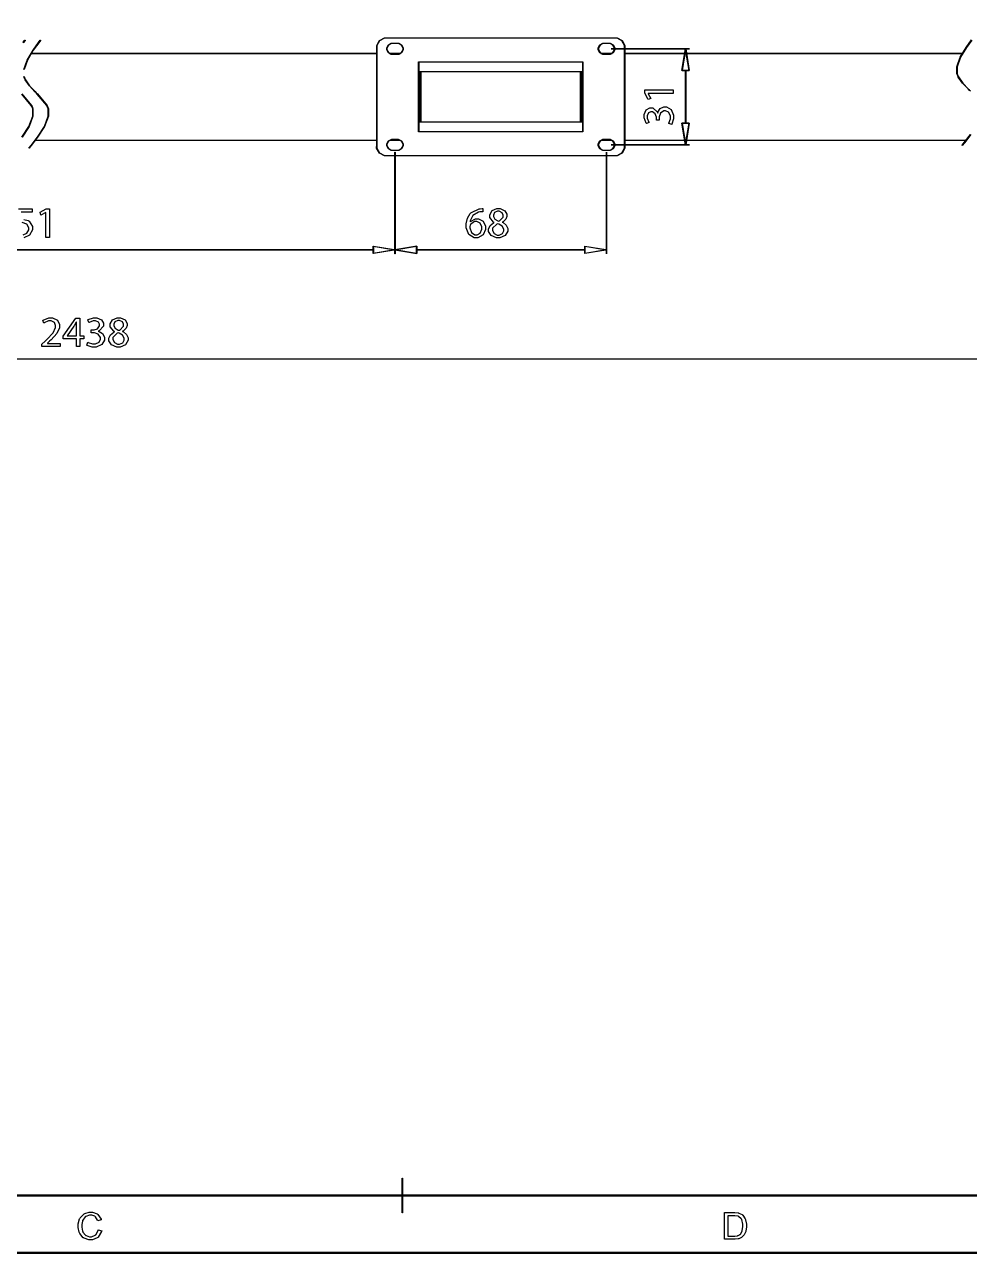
# Model space of a CAD drawing. Extents: x 0.54 to 10.46, y 0.74 to 7.76.
# Drawn here: x 5.425 to 8.179, y 0.739 to 4.323 of the extents above; entities that cross this region are included whole.
import ezdxf

# ---------------------------------------------------------------- set-up
doc = ezdxf.new("R2010")
doc.units = 0
doc.layers.get('0').update_dxf_attribs({"linetype": 'CONTINUOUS'})

msp = doc.modelspace()

# ---------------------------------------------------------------- linework, layer by layer
at = {"color": 0}
for points in [[(10.4631, 0.73899), (0.53689, 0.73899), (0.53646, 0.73899), (0.53516, 0.74029), (0.53516, 0.74072), (0.53516, 7.75928), (0.53516, 7.75971), (0.53646, 7.76101), (0.53689, 7.76101), (10.4631, 7.76101), (10.4635, 7.76101), (10.4648, 7.75971), (10.4648, 7.75928), (10.4648, 0.74072), (10.4648, 0.74029), (10.4635, 0.73899), (10.4631, 0.73899)], [(0.53863, 0.74246), (10.4614, 0.74246), (10.4614, 7.75754), (0.53863, 7.75754), (0.53863, 0.74246)], [(10.296, 0.90609), (0.87115, 0.90609), (0.87071, 0.90609), (0.86941, 0.90739), (0.86941, 0.90782), (0.86941, 7.59218), (0.86941, 7.59261), (0.87071, 7.59392), (0.87115, 7.59392), (10.296, 7.59392), (10.2964, 7.59392), (10.2977, 7.59261), (10.2977, 7.59218), (10.2977, 0.90782), (10.2977, 0.90739), (10.2964, 0.90609), (10.296, 0.90609)], [(0.87289, 0.90956), (10.2943, 0.90956), (10.2943, 7.59044), (0.87289, 7.59044), (0.87289, 0.90956)], [(6.45139, 4.25646), (6.45128, 4.25646), (6.45107, 4.25672), (6.45107, 4.25678), (6.45107, 4.26167), (6.45904, 4.27621), (6.47358, 4.28424), (6.47846, 4.28424), (6.47851, 4.28424), (6.47885, 4.28401), (6.47885, 4.2839), (6.47885, 4.28386), (6.47851, 4.28353), (6.47846, 4.28353), (6.47368, 4.28353), (6.45953, 4.27572), (6.45171, 4.26156), (6.45171, 4.25678), (6.45171, 4.25672), (6.45144, 4.25646), (6.45139, 4.25646)], [(7.14708, 4.28353), (6.47846, 4.28353), (6.47835, 4.28353), (6.47814, 4.28381), (6.47814, 4.28386), (6.47814, 4.28396), (6.47835, 4.28424), (6.47846, 4.28424), (7.14708, 4.28424), (7.14714, 4.28424), (7.1474, 4.28396), (7.1474, 4.28386), (7.1474, 4.28381), (7.14714, 4.28353), (7.14708, 4.28353)], [(6.49658, 4.23611), (6.49371, 4.23611), (6.48514, 4.24089), (6.48042, 4.24946), (6.48042, 4.25228), (6.48042, 4.25515), (6.48514, 4.26367), (6.49371, 4.26839), (6.49658, 4.26839), (6.49664, 4.26839), (6.4969, 4.26818), (6.4969, 4.26807), (6.4969, 4.26801), (6.49664, 4.26774), (6.49658, 4.26774), (6.49382, 4.26774), (6.48562, 4.26324), (6.48112, 4.25504), (6.48112, 4.25228), (6.48112, 4.24957), (6.48562, 4.24138), (6.49382, 4.23682), (6.49658, 4.23682), (6.49664, 4.23682), (6.4969, 4.23654), (6.4969, 4.23643), (6.4969, 4.23639), (6.49664, 4.23611), (6.49658, 4.23611)], [(6.51237, 4.26774), (6.49658, 4.26774), (6.49647, 4.26774), (6.49621, 4.26801), (6.49621, 4.26807), (6.49621, 4.26818), (6.49647, 4.26844), (6.49658, 4.26844), (6.51237, 4.26844), (6.51243, 4.26844), (6.51269, 4.26818), (6.51269, 4.26807), (6.51269, 4.26801), (6.51243, 4.26774), (6.51237, 4.26774)], [(6.51237, 4.23611), (6.51226, 4.23611), (6.51204, 4.23639), (6.51204, 4.23643), (6.51204, 4.23654), (6.51226, 4.23682), (6.51237, 4.23682), (6.51508, 4.23682), (6.52328, 4.24138), (6.52783, 4.24957), (6.52783, 4.25228), (6.52783, 4.25504), (6.52328, 4.26324), (6.51508, 4.26774), (6.51237, 4.26774), (6.51226, 4.26774), (6.51204, 4.26801), (6.51204, 4.26807), (6.51204, 4.26818), (6.51226, 4.26839), (6.51237, 4.26839), (6.51519, 4.26839), (6.52376, 4.26367), (6.52854, 4.25515), (6.52854, 4.25228), (6.52854, 4.24946), (6.52376, 4.24089), (6.51519, 4.23611), (6.51237, 4.23611)], [(7.11317, 4.23611), (7.11029, 4.23611), (7.10172, 4.24089), (7.097, 4.24946), (7.097, 4.25228), (7.097, 4.25515), (7.10172, 4.26367), (7.11029, 4.26839), (7.11317, 4.26839), (7.11322, 4.26839), (7.11356, 4.26818), (7.11356, 4.26807), (7.11356, 4.26801), (7.11322, 4.26774), (7.11317, 4.26774), (7.1104, 4.26774), (7.10221, 4.26324), (7.09771, 4.25504), (7.09771, 4.25228), (7.09771, 4.24957), (7.10221, 4.24138), (7.1104, 4.23682), (7.11317, 4.23682), (7.11322, 4.23682), (7.11356, 4.23654), (7.11356, 4.23643), (7.11356, 4.23639), (7.11322, 4.23611), (7.11317, 4.23611)], [(7.12896, 4.26774), (7.11317, 4.26774), (7.11307, 4.26774), (7.11285, 4.26801), (7.11285, 4.26807), (7.11285, 4.26818), (7.11307, 4.26844), (7.11317, 4.26844), (7.12896, 4.26844), (7.12901, 4.26844), (7.12935, 4.26818), (7.12935, 4.26807), (7.12935, 4.26801), (7.12901, 4.26774), (7.12896, 4.26774)], [(7.12896, 4.23611), (7.12885, 4.23611), (7.12864, 4.23639), (7.12864, 4.23643), (7.12864, 4.23654), (7.12885, 4.23682), (7.12896, 4.23682), (7.13167, 4.23682), (7.13986, 4.24138), (7.14442, 4.24957), (7.14442, 4.25228), (7.14442, 4.25504), (7.13986, 4.26324), (7.13167, 4.26774), (7.12896, 4.26774), (7.12885, 4.26774), (7.12864, 4.26801), (7.12864, 4.26807), (7.12864, 4.26818), (7.12885, 4.26839), (7.12896, 4.26839), (7.13178, 4.26839), (7.14035, 4.26367), (7.14512, 4.25515), (7.14512, 4.25228), (7.14512, 4.24946), (7.14035, 4.24089), (7.13178, 4.23611), (7.12896, 4.23611)], [(7.17415, 4.25646), (7.17404, 4.25646), (7.17383, 4.25672), (7.17383, 4.25678), (7.17383, 4.26156), (7.16596, 4.27572), (7.15181, 4.28353), (7.14708, 4.28353), (7.14697, 4.28353), (7.14671, 4.28386), (7.14671, 4.2839), (7.14671, 4.28401), (7.14697, 4.28424), (7.14708, 4.28424), (7.15192, 4.28424), (7.16644, 4.27621), (7.17453, 4.26167), (7.17453, 4.25678), (7.17453, 4.25672), (7.17421, 4.25646), (7.17415, 4.25646)], [(6.45139, 4.23833), (5.44331, 4.23833), (5.44319, 4.23833), (5.44299, 4.23867), (5.44299, 4.23872), (5.44299, 4.23882), (5.44319, 4.2391), (5.44331, 4.2391), (6.45139, 4.2391), (6.45144, 4.2391), (6.45171, 4.23882), (6.45171, 4.23872), (6.45171, 4.23867), (6.45144, 4.23833), (6.45139, 4.23833)], [(6.45139, 3.96733), (6.45128, 3.96733), (6.45107, 3.96761), (6.45107, 3.96767), (6.45107, 4.25678), (6.45107, 4.25689), (6.45128, 4.25711), (6.45139, 4.25711), (6.45144, 4.25711), (6.45171, 4.25689), (6.45171, 4.25678), (6.45171, 3.96767), (6.45171, 3.96761), (6.45144, 3.96733), (6.45139, 3.96733)], [(6.52051, 4.23833), (6.48839, 4.23833), (6.48828, 4.23833), (6.48807, 4.23867), (6.48807, 4.23872), (6.48807, 4.23882), (6.48828, 4.2391), (6.48839, 4.2391), (6.52051, 4.2391), (6.52056, 4.2391), (6.52089, 4.23882), (6.52089, 4.23872), (6.52089, 4.23867), (6.52056, 4.23833), (6.52051, 4.23833)], [(6.51237, 4.23611), (6.49658, 4.23611), (6.49647, 4.23611), (6.49621, 4.23639), (6.49621, 4.23643), (6.49621, 4.23654), (6.49647, 4.23682), (6.49658, 4.23682), (6.51237, 4.23682), (6.51243, 4.23682), (6.51269, 4.23654), (6.51269, 4.23643), (6.51269, 4.23639), (6.51243, 4.23611), (6.51237, 4.23611)], [(7.13715, 4.23833), (7.10504, 4.23833), (7.10493, 4.23833), (7.10465, 4.23867), (7.10465, 4.23872), (7.10465, 4.23882), (7.10493, 4.2391), (7.10504, 4.2391), (7.13715, 4.2391), (7.13721, 4.2391), (7.13747, 4.23882), (7.13747, 4.23872), (7.13747, 4.23867), (7.13721, 4.23833), (7.13715, 4.23833)], [(7.12896, 4.23611), (7.11317, 4.23611), (7.11307, 4.23611), (7.11285, 4.23639), (7.11285, 4.23643), (7.11285, 4.23654), (7.11307, 4.23682), (7.11317, 4.23682), (7.12896, 4.23682), (7.12901, 4.23682), (7.12935, 4.23654), (7.12935, 4.23643), (7.12935, 4.23639), (7.12901, 4.23611), (7.12896, 4.23611)], [(7.17415, 3.96733), (7.17404, 3.96733), (7.17383, 3.96761), (7.17383, 3.96767), (7.17383, 4.25678), (7.17383, 4.25689), (7.17404, 4.25711), (7.17415, 4.25711), (7.17421, 4.25711), (7.17453, 4.25689), (7.17453, 4.25678), (7.17453, 3.96767), (7.17453, 3.96761), (7.17421, 3.96733), (7.17415, 3.96733)], [(8.15886, 4.23833), (7.17415, 4.23833), (7.17404, 4.23833), (7.17383, 4.23867), (7.17383, 4.23872), (7.17383, 4.23882), (7.17404, 4.2391), (7.17415, 4.2391), (8.15886, 4.2391), (8.1589, 4.2391), (8.15918, 4.23882), (8.15918, 4.23872), (8.15918, 4.23867), (8.1589, 4.23833), (8.15886, 4.23833)], [(7.36208, 4.18864), (7.34104, 4.18864), (7.34104, 4.18864), (7.34076, 4.18881), (7.34076, 4.18881), (7.34071, 4.18886), (7.34065, 4.18901), (7.34065, 4.18907), (7.35124, 4.25233), (7.35124, 4.25239), (7.35194, 4.25239), (7.35194, 4.25233), (7.36247, 4.18907), (7.36247, 4.18901), (7.36242, 4.18886), (7.36242, 4.18881), (7.36236, 4.18881), (7.36214, 4.18864), (7.36208, 4.18864)], [(7.34142, 4.1894), (7.36171, 4.1894), (7.35157, 4.25017), (7.34142, 4.1894)], [(7.05219, 4.21326), (6.57335, 4.21326), (6.57324, 4.21326), (6.57297, 4.2136), (6.57297, 4.21365), (6.57297, 4.21376), (6.57324, 4.21403), (6.57335, 4.21403), (7.05219, 4.21403), (7.05225, 4.21403), (7.05251, 4.21376), (7.05251, 4.21365), (7.05251, 4.2136), (7.05225, 4.21326), (7.05219, 4.21326)], [(6.57335, 4.01047), (6.57324, 4.01047), (6.57303, 4.01074), (6.57303, 4.01079), (6.57303, 4.21365), (6.57303, 4.21376), (6.57324, 4.21397), (6.57335, 4.21397), (6.5734, 4.21397), (6.57368, 4.21376), (6.57368, 4.21365), (6.57368, 4.01079), (6.57368, 4.01074), (6.5734, 4.01047), (6.57335, 4.01047)], [(7.05219, 4.01047), (7.05208, 4.01047), (7.05186, 4.01074), (7.05186, 4.01079), (7.05186, 4.21365), (7.05186, 4.21376), (7.05208, 4.21397), (7.05219, 4.21397), (7.05225, 4.21397), (7.05251, 4.21376), (7.05251, 4.21365), (7.05251, 4.01079), (7.05251, 4.01074), (7.05225, 4.01047), (7.05219, 4.01047)], [(7.05219, 4.185), (6.57335, 4.185), (6.57324, 4.185), (6.57297, 4.18533), (6.57297, 4.18539), (6.57297, 4.18549), (6.57324, 4.18571), (6.57335, 4.18571), (7.05219, 4.18571), (7.05225, 4.18571), (7.05251, 4.18549), (7.05251, 4.18539), (7.05251, 4.18533), (7.05225, 4.185), (7.05219, 4.185)], [(6.57785, 4.03874), (6.57775, 4.03874), (6.57753, 4.03901), (6.57753, 4.03907), (6.57753, 4.18539), (6.57753, 4.18549), (6.57775, 4.18571), (6.57785, 4.18571), (6.5779, 4.18571), (6.57824, 4.18549), (6.57824, 4.18539), (6.57824, 4.03907), (6.57824, 4.03901), (6.5779, 4.03874), (6.57785, 4.03874)], [(7.04769, 4.03874), (7.04758, 4.03874), (7.04731, 4.03901), (7.04731, 4.03907), (7.04731, 4.18539), (7.04731, 4.18549), (7.04758, 4.18571), (7.04769, 4.18571), (7.04775, 4.18571), (7.04801, 4.18549), (7.04801, 4.18539), (7.04801, 4.03907), (7.04801, 4.03901), (7.04775, 4.03874), (7.04769, 4.03874)], [(6.57785, 4.1435), (6.57335, 4.1435), (6.57324, 4.1435), (6.57297, 4.14378), (6.57297, 4.14382), (6.57297, 4.14393), (6.57324, 4.14421), (6.57335, 4.14421), (6.57785, 4.14421), (6.5779, 4.14421), (6.57824, 4.14393), (6.57824, 4.14382), (6.57824, 4.14378), (6.5779, 4.1435), (6.57785, 4.1435)], [(7.05219, 4.1435), (7.04769, 4.1435), (7.04758, 4.1435), (7.04731, 4.14378), (7.04731, 4.14382), (7.04731, 4.14393), (7.04758, 4.14421), (7.04769, 4.14421), (7.05219, 4.14421), (7.05225, 4.14421), (7.05251, 4.14393), (7.05251, 4.14382), (7.05251, 4.14378), (7.05225, 4.1435), (7.05219, 4.1435)], [(6.57785, 4.08024), (6.57335, 4.08024), (6.57324, 4.08024), (6.57297, 4.08057), (6.57297, 4.08062), (6.57297, 4.08074), (6.57324, 4.08094), (6.57335, 4.08094), (6.57785, 4.08094), (6.5779, 4.08094), (6.57824, 4.08074), (6.57824, 4.08062), (6.57824, 4.08057), (6.5779, 4.08024), (6.57785, 4.08024)], [(7.05219, 4.08024), (7.04769, 4.08024), (7.04758, 4.08024), (7.04731, 4.08057), (7.04731, 4.08062), (7.04731, 4.08074), (7.04758, 4.08094), (7.04769, 4.08094), (7.05219, 4.08094), (7.05225, 4.08094), (7.05251, 4.08074), (7.05251, 4.08062), (7.05251, 4.08057), (7.05225, 4.08024), (7.05219, 4.08024)], [(7.05219, 4.03874), (6.57335, 4.03874), (6.57324, 4.03874), (6.57297, 4.03901), (6.57297, 4.03907), (6.57297, 4.03917), (6.57324, 4.03944), (6.57335, 4.03944), (7.05219, 4.03944), (7.05225, 4.03944), (7.05251, 4.03917), (7.05251, 4.03907), (7.05251, 4.03901), (7.05225, 4.03874), (7.05219, 4.03874)], [(7.35157, 3.97185), (7.35146, 3.97185), (7.35124, 3.97206), (7.35124, 3.97211), (7.34065, 4.03537), (7.34065, 4.03537), (7.34071, 4.03564), (7.34076, 4.03564), (7.34076, 4.03569), (7.34104, 4.03581), (7.34104, 4.03581), (7.36208, 4.03581), (7.36214, 4.03581), (7.36236, 4.03569), (7.36242, 4.03564), (7.36242, 4.03564), (7.36247, 4.03537), (7.36247, 4.03537), (7.35194, 3.97211), (7.35189, 3.97211), (7.35161, 3.97185), (7.35157, 3.97185)], [(7.34142, 4.0351), (7.35157, 3.97428), (7.36171, 4.0351), (7.34142, 4.0351)], [(6.45139, 3.9854), (5.45583, 3.9854), (5.45574, 3.9854), (5.45551, 3.98568), (5.45551, 3.98574), (5.45551, 3.98583), (5.45574, 3.98611), (5.45583, 3.98611), (6.45139, 3.98611), (6.45144, 3.98611), (6.45171, 3.98583), (6.45171, 3.98574), (6.45171, 3.98568), (6.45144, 3.9854), (6.45139, 3.9854)], [(6.49658, 3.95606), (6.49371, 3.95606), (6.48514, 3.96078), (6.48042, 3.96935), (6.48042, 3.97217), (6.48042, 3.97504), (6.48514, 3.98361), (6.49371, 3.98833), (6.49658, 3.98833), (6.49664, 3.98833), (6.4969, 3.98812), (6.4969, 3.98801), (6.4969, 3.98796), (6.49664, 3.98763), (6.49658, 3.98763), (6.49382, 3.98763), (6.48562, 3.98313), (6.48112, 3.97493), (6.48112, 3.97217), (6.48112, 3.96946), (6.48562, 3.96132), (6.49382, 3.95676), (6.49658, 3.95676), (6.49664, 3.95676), (6.4969, 3.95649), (6.4969, 3.95638), (6.4969, 3.95632), (6.49664, 3.95606), (6.49658, 3.95606)], [(6.52051, 3.9854), (6.48839, 3.9854), (6.48828, 3.9854), (6.48807, 3.98568), (6.48807, 3.98574), (6.48807, 3.98583), (6.48828, 3.98611), (6.48839, 3.98611), (6.52051, 3.98611), (6.52056, 3.98611), (6.52089, 3.98583), (6.52089, 3.98574), (6.52089, 3.98568), (6.52056, 3.9854), (6.52051, 3.9854)], [(6.51237, 3.98763), (6.49658, 3.98763), (6.49647, 3.98763), (6.49621, 3.98796), (6.49621, 3.98801), (6.49621, 3.98812), (6.49647, 3.98833), (6.49658, 3.98833), (6.51237, 3.98833), (6.51243, 3.98833), (6.51269, 3.98812), (6.51269, 3.98801), (6.51269, 3.98796), (6.51243, 3.98763), (6.51237, 3.98763)], [(6.51237, 3.95606), (6.51226, 3.95606), (6.51204, 3.95632), (6.51204, 3.95638), (6.51204, 3.95649), (6.51226, 3.95676), (6.51237, 3.95676), (6.51508, 3.95676), (6.52328, 3.96132), (6.52783, 3.96946), (6.52783, 3.97217), (6.52783, 3.97493), (6.52328, 3.98313), (6.51508, 3.98763), (6.51237, 3.98763), (6.51226, 3.98763), (6.51204, 3.98796), (6.51204, 3.98801), (6.51204, 3.98812), (6.51226, 3.98833), (6.51237, 3.98833), (6.51519, 3.98833), (6.52376, 3.98361), (6.52854, 3.97504), (6.52854, 3.97217), (6.52854, 3.96935), (6.52376, 3.96078), (6.51519, 3.95606), (6.51237, 3.95606)], [(7.05219, 4.01047), (6.57335, 4.01047), (6.57324, 4.01047), (6.57297, 4.01074), (6.57297, 4.01079), (6.57297, 4.0109), (6.57324, 4.01118), (6.57335, 4.01118), (7.05219, 4.01118), (7.05225, 4.01118), (7.05251, 4.0109), (7.05251, 4.01079), (7.05251, 4.01074), (7.05225, 4.01047), (7.05219, 4.01047)], [(7.11317, 3.95606), (7.11029, 3.95606), (7.10172, 3.96078), (7.097, 3.96935), (7.097, 3.97217), (7.097, 3.97504), (7.10172, 3.98361), (7.11029, 3.98833), (7.11317, 3.98833), (7.11322, 3.98833), (7.11356, 3.98812), (7.11356, 3.98801), (7.11356, 3.98796), (7.11322, 3.98763), (7.11317, 3.98763), (7.1104, 3.98763), (7.10221, 3.98313), (7.09771, 3.97493), (7.09771, 3.97217), (7.09771, 3.96946), (7.10221, 3.96132), (7.1104, 3.95676), (7.11317, 3.95676), (7.11322, 3.95676), (7.11356, 3.95649), (7.11356, 3.95638), (7.11356, 3.95632), (7.11322, 3.95606), (7.11317, 3.95606)], [(7.13715, 3.9854), (7.10504, 3.9854), (7.10493, 3.9854), (7.10465, 3.98568), (7.10465, 3.98574), (7.10465, 3.98583), (7.10493, 3.98611), (7.10504, 3.98611), (7.13715, 3.98611), (7.13721, 3.98611), (7.13747, 3.98583), (7.13747, 3.98574), (7.13747, 3.98568), (7.13721, 3.9854), (7.13715, 3.9854)], [(7.12896, 3.98763), (7.11317, 3.98763), (7.11307, 3.98763), (7.11285, 3.98796), (7.11285, 3.98801), (7.11285, 3.98812), (7.11307, 3.98833), (7.11317, 3.98833), (7.12896, 3.98833), (7.12901, 3.98833), (7.12935, 3.98812), (7.12935, 3.98801), (7.12935, 3.98796), (7.12901, 3.98763), (7.12896, 3.98763)], [(7.12896, 3.95606), (7.12885, 3.95606), (7.12864, 3.95632), (7.12864, 3.95638), (7.12864, 3.95649), (7.12885, 3.95676), (7.12896, 3.95676), (7.13167, 3.95676), (7.13986, 3.96132), (7.14442, 3.96946), (7.14442, 3.97217), (7.14442, 3.97493), (7.13986, 3.98313), (7.13167, 3.98763), (7.12896, 3.98763), (7.12885, 3.98763), (7.12864, 3.98796), (7.12864, 3.98801), (7.12864, 3.98812), (7.12885, 3.98833), (7.12896, 3.98833), (7.13178, 3.98833), (7.14035, 3.98361), (7.14512, 3.97504), (7.14512, 3.97217), (7.14512, 3.96935), (7.14035, 3.96078), (7.13178, 3.95606), (7.12896, 3.95606)], [(8.17003, 3.9854), (7.17415, 3.9854), (7.17404, 3.9854), (7.17383, 3.98568), (7.17383, 3.98574), (7.17383, 3.98583), (7.17404, 3.98611), (7.17415, 3.98611), (8.17003, 3.98611), (8.17008, 3.98611), (8.17036, 3.98583), (8.17036, 3.98574), (8.17036, 3.98568), (8.17008, 3.9854), (8.17003, 3.9854)], [(6.47851, 3.94021), (6.47364, 3.94021), (6.45904, 3.94829), (6.45101, 3.96283), (6.45101, 3.96767), (6.45101, 3.96778), (6.45128, 3.96804), (6.45139, 3.96804), (6.45144, 3.96804), (6.45171, 3.96778), (6.45171, 3.96767), (6.45171, 3.96294), (6.45958, 3.94879), (6.47374, 3.94092), (6.47851, 3.94092), (6.47857, 3.94092), (6.47885, 3.94065), (6.47885, 3.94054), (6.47885, 3.94049), (6.47857, 3.94021), (6.47851, 3.94021)], [(6.51237, 3.95606), (6.49658, 3.95606), (6.49647, 3.95606), (6.49621, 3.95632), (6.49621, 3.95638), (6.49621, 3.95649), (6.49647, 3.95676), (6.49658, 3.95676), (6.51237, 3.95676), (6.51243, 3.95676), (6.51269, 3.95649), (6.51269, 3.95638), (6.51269, 3.95632), (6.51243, 3.95606), (6.51237, 3.95606)], [(7.12896, 3.95606), (7.11317, 3.95606), (7.11307, 3.95606), (7.11285, 3.95632), (7.11285, 3.95638), (7.11285, 3.95649), (7.11307, 3.95676), (7.11317, 3.95676), (7.12896, 3.95676), (7.12901, 3.95676), (7.12935, 3.95649), (7.12935, 3.95638), (7.12935, 3.95632), (7.12901, 3.95606), (7.12896, 3.95606)], [(7.14708, 3.94021), (7.14697, 3.94021), (7.14671, 3.94049), (7.14671, 3.94054), (7.14671, 3.94065), (7.14697, 3.94092), (7.14708, 3.94092), (7.15181, 3.94092), (7.16596, 3.94879), (7.17383, 3.96294), (7.17383, 3.96767), (7.17383, 3.96778), (7.17404, 3.96804), (7.17415, 3.96804), (7.17421, 3.96804), (7.17453, 3.96778), (7.17453, 3.96767), (7.17453, 3.96283), (7.16644, 3.94829), (7.15192, 3.94021), (7.14708, 3.94021)], [(7.14708, 3.94021), (6.47846, 3.94021), (6.47835, 3.94021), (6.47814, 3.94049), (6.47814, 3.94054), (6.47814, 3.94065), (6.47835, 3.94092), (6.47846, 3.94092), (7.14708, 3.94092), (7.14714, 3.94092), (7.1474, 3.94065), (7.1474, 3.94054), (7.1474, 3.94049), (7.14714, 3.94021), (7.14708, 3.94021)], [(6.44125, 3.65522), (6.44125, 3.65522), (6.44097, 3.65528), (6.44097, 3.65528), (6.44092, 3.65533), (6.44086, 3.65549), (6.44086, 3.65554), (6.44086, 3.67665), (6.44086, 3.67665), (6.44092, 3.67692), (6.44097, 3.67692), (6.44097, 3.67697), (6.44129, 3.67697), (6.44129, 3.67697), (6.5045, 3.66644), (6.50456, 3.66644), (6.50483, 3.66624), (6.50483, 3.66613), (6.50483, 3.66607), (6.5045, 3.66581), (6.5045, 3.66575), (6.44129, 3.65522), (6.44129, 3.65522), (6.44125, 3.65522), (6.44125, 3.65522)], [(6.44157, 3.67626), (6.44157, 3.65597), (6.50233, 3.66613), (6.44157, 3.67626)], [(6.56771, 3.65522), (6.56771, 3.65522), (6.56765, 3.65522), (6.56765, 3.65522), (6.50439, 3.66581), (6.50429, 3.66581), (6.50413, 3.66607), (6.50413, 3.66613), (6.50413, 3.66624), (6.50435, 3.66644), (6.50439, 3.66644), (6.56765, 3.67697), (6.56765, 3.67697), (6.56787, 3.67697), (6.56793, 3.67692), (6.56793, 3.67692), (6.56808, 3.67665), (6.56808, 3.67665), (6.56808, 3.65554), (6.56808, 3.65549), (6.56793, 3.65533), (6.56793, 3.65528), (6.56793, 3.65528), (6.56771, 3.65522), (6.56771, 3.65522)], [(6.50657, 3.66613), (6.56733, 3.65597), (6.56733, 3.67622), (6.50657, 3.66613)], [(7.05783, 3.65522), (7.05783, 3.65522), (7.05761, 3.65528), (7.05761, 3.65528), (7.05757, 3.65533), (7.05751, 3.65549), (7.05751, 3.65554), (7.05751, 3.67665), (7.05751, 3.67665), (7.05757, 3.67692), (7.05761, 3.67692), (7.05761, 3.67697), (7.05789, 3.67697), (7.05789, 3.67697), (7.12115, 3.66644), (7.12121, 3.66644), (7.12142, 3.66624), (7.12142, 3.66613), (7.12142, 3.66607), (7.12115, 3.66581), (7.12115, 3.66575), (7.05789, 3.65522), (7.05789, 3.65522), (7.05783, 3.65522), (7.05783, 3.65522)], [(7.05821, 3.67626), (7.05821, 3.65597), (7.11897, 3.66613), (7.05821, 3.67626)], [(6.52604, 0.85704), (6.52582, 0.85704), (6.52533, 0.85759), (6.52533, 0.85775), (6.52533, 0.95801), (6.52533, 0.95817), (6.52582, 0.95866), (6.52604, 0.95866), (6.52621, 0.95866), (6.52675, 0.95817), (6.52675, 0.95801), (6.52675, 0.85775), (6.52675, 0.85759), (6.52621, 0.85704), (6.52604, 0.85704)], [(5.63921, 0.80756), (5.64953, 0.80496), (5.64899, 0.80284), (5.63926, 0.78673), (5.63786, 0.78559), (5.63644, 0.78451), (5.62207, 0.77892), (5.61729, 0.77892), (5.61214, 0.77892), (5.59814, 0.78326), (5.59685, 0.78407), (5.59549, 0.78494), (5.5855, 0.79731), (5.58485, 0.79888), (5.58415, 0.80051), (5.58074, 0.815), (5.58074, 0.81977), (5.58074, 0.82509), (5.58453, 0.83952), (5.58535, 0.84098), (5.5861, 0.8425), (5.59711, 0.85395), (5.59858, 0.85471), (5.59999, 0.85552), (5.61307, 0.85943), (5.61746, 0.85943), (5.62235, 0.85943), (5.63574, 0.85449), (5.6371, 0.85346), (5.6384, 0.85249), (5.64768, 0.83854), (5.64822, 0.83675), (5.63807, 0.83436), (5.63758, 0.83578), (5.63103, 0.84608), (5.63021, 0.84673), (5.62935, 0.84739), (5.62022, 0.85059), (5.61724, 0.85059), (5.6135, 0.85059), (5.60325, 0.84706), (5.60226, 0.8463), (5.60124, 0.84559), (5.59418, 0.83599), (5.59381, 0.83474), (5.59337, 0.83355), (5.59136, 0.8233), (5.59136, 0.81982), (5.59136, 0.81548), (5.59375, 0.80371), (5.59424, 0.80246), (5.59467, 0.80127), (5.60221, 0.79205), (5.60325, 0.7914), (5.60422, 0.7908), (5.61333, 0.78776), (5.61643, 0.78776), (5.62007, 0.78776), (5.63004, 0.79194), (5.63108, 0.79275), (5.63206, 0.79362), (5.63883, 0.80593), (5.63921, 0.80756)], [(7.465, 0.78027), (7.465, 0.85807), (7.49181, 0.85807), (7.49528, 0.85807), (7.50489, 0.85721), (7.50569, 0.85699), (7.50678, 0.85677), (7.51628, 0.85211), (7.51708, 0.8514), (7.51812, 0.85053), (7.52576, 0.83946), (7.52632, 0.83811), (7.52681, 0.83675), (7.52935, 0.82389), (7.52935, 0.81961), (7.52935, 0.8157), (7.52761, 0.80501), (7.52729, 0.80387), (7.52692, 0.80273), (7.52251, 0.79329), (7.52197, 0.79253), (7.52143, 0.79183), (7.51551, 0.78592), (7.51492, 0.78548), (7.51426, 0.7851), (7.50646, 0.78179), (7.50558, 0.78158), (7.50467, 0.78136), (7.49599, 0.78027), (7.49311, 0.78027), (7.465, 0.78027)], [(7.47532, 0.78944), (7.49192, 0.78944), (7.4949, 0.78944), (7.50325, 0.79069), (7.50401, 0.79091), (7.50472, 0.79118), (7.51053, 0.79449), (7.51096, 0.79492), (7.51156, 0.79557), (7.51633, 0.80371), (7.51671, 0.80474), (7.51704, 0.80577), (7.51878, 0.8163), (7.51878, 0.81977), (7.51878, 0.82449), (7.5154, 0.83746), (7.51476, 0.83854), (7.51406, 0.83963), (7.50592, 0.84695), (7.50499, 0.84733), (7.50429, 0.8476), (7.49479, 0.8489), (7.49164, 0.8489), (7.47532, 0.8489), (7.47532, 0.78944)]]:
    msp.add_lwpolyline(points, close=True, dxfattribs=at)
at = {"color": 4}
for points in [[(5.41986, 4.27035), (5.42524, 4.2775), (5.42524, 4.27756), (5.42567, 4.27761), (5.42572, 4.27756), (5.42572, 4.27756), (5.42578, 4.27713), (5.42578, 4.27707), (5.42042, 4.26992)], [(5.42236, 4.19162), (5.43192, 4.21951), (5.44928, 4.24843), (5.465, 4.27035), (5.47038, 4.2775), (5.47038, 4.27756), (5.47086, 4.27761), (5.47092, 4.27756), (5.47092, 4.27756), (5.47097, 4.27713), (5.47097, 4.27707), (5.4656, 4.26992), (5.44993, 4.2481), (5.43261, 4.21935), (5.42307, 4.19168)], [(8.18201, 4.12864), (8.17876, 4.13183), (8.17535, 4.13519), (8.15896, 4.15218), (8.14665, 4.16992), (8.14524, 4.17361), (8.14296, 4.17953), (8.1429, 4.19976), (8.15246, 4.22765), (8.16982, 4.25657), (8.18554, 4.27849)], [(8.18614, 4.27806), (8.17046, 4.25624), (8.15315, 4.22754), (8.14361, 4.19982), (8.14361, 4.17974), (8.14589, 4.17389), (8.14729, 4.17025), (8.15956, 4.15261), (8.17583, 4.13564), (8.17925, 4.13232)], [(5.42307, 4.1716), (5.42535, 4.16575), (5.42676, 4.16211), (5.43901, 4.14447), (5.45529, 4.1275), (5.45871, 4.12418), (5.46203, 4.12099), (5.48996, 4.08751), (5.49149, 4.08399), (5.49408, 4.07775), (5.49419, 4.05572), (5.48301, 4.0255), (5.46262, 3.99419), (5.44417, 3.97038), (5.43793, 3.96257), (5.43788, 3.96257), (5.43772, 3.9624), (5.43767, 3.9624), (5.43767, 3.9624), (5.43767, 3.9624), (5.43739, 3.96251), (5.43739, 3.96251), (5.43733, 3.96257), (5.43728, 3.963), (5.43733, 3.963), (5.44358, 3.97081), (5.46197, 3.99447), (5.48226, 4.02567), (5.49349, 4.05567), (5.49338, 4.07753), (5.49083, 4.08371), (5.48936, 4.08724), (5.46149, 4.1205), (5.45822, 4.12364), (5.45481, 4.12701), (5.43842, 4.14404), (5.42611, 4.16178), (5.42469, 4.16547), (5.42242, 4.17139)], [(5.41683, 3.99447), (5.43712, 4.02567), (5.44829, 4.05567), (5.44819, 4.07753), (5.44564, 4.08371), (5.44417, 4.08724), (5.41635, 4.1205)], [(5.41683, 4.12099), (5.44476, 4.08751), (5.44629, 4.08399), (5.44889, 4.07775), (5.449, 4.05572), (5.43782, 4.0255), (5.41743, 3.99419)], [(8.18317, 4.00233), (8.16471, 3.97851), (8.15847, 3.97071), (8.15842, 3.97071), (8.15821, 3.9706), (8.15821, 3.9706), (8.15821, 3.9706), (8.15821, 3.9706), (8.15793, 3.97065), (8.15793, 3.97065), (8.15788, 3.97071), (8.15782, 3.97114), (8.15788, 3.97114), (8.16411, 3.97894), (8.18251, 4.00265)]]:
    msp.add_lwpolyline(points, dxfattribs=at)
at = {"color": 6}
for points in [[(7.36285, 4.2519), (7.13465, 4.2519), (7.13456, 4.2519), (7.13428, 4.25222), (7.13428, 4.25228), (7.13428, 4.25239), (7.13456, 4.25261), (7.13465, 4.25261), (7.36285, 4.25261), (7.3629, 4.25261), (7.36322, 4.25239), (7.36322, 4.25228), (7.36322, 4.25222), (7.3629, 4.2519), (7.36285, 4.2519)], [(7.34104, 4.18901), (7.35157, 4.25228), (7.36208, 4.18901), (7.34104, 4.18901)], [(7.35157, 4.0351), (7.35146, 4.0351), (7.35124, 4.03537), (7.35124, 4.03543), (7.35124, 4.18901), (7.35124, 4.18913), (7.35146, 4.18935), (7.35157, 4.18935), (7.35161, 4.18935), (7.35194, 4.18913), (7.35194, 4.18901), (7.35194, 4.03543), (7.35194, 4.03537), (7.35161, 4.0351), (7.35157, 4.0351)], [(7.34104, 4.03543), (7.35157, 3.97217), (7.36208, 4.03543), (7.34104, 4.03543)], [(6.50444, 3.65446), (6.50435, 3.65446), (6.50413, 3.65474), (6.50413, 3.65479), (6.50413, 3.95074), (6.50413, 3.95085), (6.50435, 3.95107), (6.50444, 3.95107), (6.5045, 3.95107), (6.50483, 3.95085), (6.50483, 3.95074), (6.50483, 3.65479), (6.50483, 3.65474), (6.5045, 3.65446), (6.50444, 3.65446)], [(6.50444, 3.65446), (6.50435, 3.65446), (6.50413, 3.65474), (6.50413, 3.65479), (6.50413, 3.95074), (6.50413, 3.95085), (6.50435, 3.95107), (6.50444, 3.95107), (6.5045, 3.95107), (6.50483, 3.95085), (6.50483, 3.95074), (6.50483, 3.65479), (6.50483, 3.65474), (6.5045, 3.65446), (6.50444, 3.65446)], [(7.1211, 3.65446), (7.12099, 3.65446), (7.12071, 3.65474), (7.12071, 3.65479), (7.12071, 3.95074), (7.12071, 3.95085), (7.12099, 3.95107), (7.1211, 3.95107), (7.12115, 3.95107), (7.12142, 3.95085), (7.12142, 3.95074), (7.12142, 3.65479), (7.12142, 3.65474), (7.12115, 3.65446), (7.1211, 3.65446)], [(7.36285, 3.97185), (7.13465, 3.97185), (7.13456, 3.97185), (7.13428, 3.97211), (7.13428, 3.97217), (7.13428, 3.97228), (7.13456, 3.97254), (7.13465, 3.97254), (7.36285, 3.97254), (7.3629, 3.97254), (7.36322, 3.97228), (7.36322, 3.97217), (7.36322, 3.97211), (7.3629, 3.97185), (7.36285, 3.97185)], [(6.44125, 3.66575), (4.46197, 3.66575), (4.46186, 3.66575), (4.46164, 3.66607), (4.46164, 3.66613), (4.46164, 3.66624), (4.46186, 3.66644), (4.46197, 3.66644), (6.44125, 3.66644), (6.44129, 3.66644), (6.44157, 3.66624), (6.44157, 3.66613), (6.44157, 3.66607), (6.44129, 3.66575), (6.44125, 3.66575)], [(6.44125, 3.67665), (6.50444, 3.66613), (6.44125, 3.65554), (6.44125, 3.67665)], [(6.56771, 3.67665), (6.50444, 3.66613), (6.56771, 3.65554), (6.56771, 3.67665)], [(7.05783, 3.66575), (6.56771, 3.66575), (6.5676, 3.66575), (6.56739, 3.66607), (6.56739, 3.66613), (6.56739, 3.66624), (6.5676, 3.66644), (6.56771, 3.66644), (7.05783, 3.66644), (7.05789, 3.66644), (7.05821, 3.66624), (7.05821, 3.66613), (7.05821, 3.66607), (7.05789, 3.66575), (7.05783, 3.66575)], [(7.05783, 3.67665), (7.1211, 3.66613), (7.05783, 3.65554), (7.05783, 3.67665)], [(9.20432, 3.34739), (2.10465, 3.34739), (2.10454, 3.34739), (2.10433, 3.34765), (2.10433, 3.34771), (2.10433, 3.34782), (2.10454, 3.3481), (2.10465, 3.3481), (9.20432, 3.3481), (9.20438, 3.3481), (9.20469, 3.34782), (9.20469, 3.34771), (9.20469, 3.34765), (9.20438, 3.34739), (9.20432, 3.34739)]]:
    msp.add_lwpolyline(points, close=True, dxfattribs=at)
at = {"color": 9}
for points in [[(6.57969, 4.03874), (6.57958, 4.03874), (6.57932, 4.03901), (6.57932, 4.03907), (6.57932, 4.18539), (6.57932, 4.18549), (6.57958, 4.18571), (6.57969, 4.18571), (6.57975, 4.18571), (6.58003, 4.18549), (6.58003, 4.18539), (6.58003, 4.03907), (6.58003, 4.03901), (6.57975, 4.03874), (6.57969, 4.03874)], [(7.04585, 4.03874), (7.04574, 4.03874), (7.04551, 4.03901), (7.04551, 4.03907), (7.04551, 4.18539), (7.04551, 4.18549), (7.04574, 4.18571), (7.04585, 4.18571), (7.0459, 4.18571), (7.04622, 4.18549), (7.04622, 4.18539), (7.04622, 4.03907), (7.04622, 4.03901), (7.0459, 4.03874), (7.04585, 4.03874)], [(6.57785, 4.14208), (6.57335, 4.14208), (6.57324, 4.14208), (6.57297, 4.14236), (6.57297, 4.14242), (6.57297, 4.14253), (6.57324, 4.14279), (6.57335, 4.14279), (6.57785, 4.14279), (6.5779, 4.14279), (6.57824, 4.14253), (6.57824, 4.14242), (6.57824, 4.14236), (6.5779, 4.14208), (6.57785, 4.14208)], [(6.57785, 4.13797), (6.57335, 4.13797), (6.57324, 4.13797), (6.57297, 4.13824), (6.57297, 4.13829), (6.57297, 4.1384), (6.57324, 4.13867), (6.57335, 4.13867), (6.57785, 4.13867), (6.5779, 4.13867), (6.57824, 4.1384), (6.57824, 4.13829), (6.57824, 4.13824), (6.5779, 4.13797), (6.57785, 4.13797)], [(6.57785, 4.13661), (6.57335, 4.13661), (6.57324, 4.13661), (6.57297, 4.13688), (6.57297, 4.13693), (6.57297, 4.13704), (6.57324, 4.13732), (6.57335, 4.13732), (6.57785, 4.13732), (6.5779, 4.13732), (6.57824, 4.13704), (6.57824, 4.13693), (6.57824, 4.13688), (6.5779, 4.13661), (6.57785, 4.13661)], [(6.57785, 4.13525), (6.57335, 4.13525), (6.57324, 4.13525), (6.57297, 4.13553), (6.57297, 4.13558), (6.57297, 4.13569), (6.57324, 4.13596), (6.57335, 4.13596), (6.57785, 4.13596), (6.5779, 4.13596), (6.57824, 4.13569), (6.57824, 4.13558), (6.57824, 4.13553), (6.5779, 4.13525), (6.57785, 4.13525)], [(6.57785, 4.13217), (6.57335, 4.13217), (6.57324, 4.13217), (6.57297, 4.13243), (6.57297, 4.13249), (6.57297, 4.1326), (6.57324, 4.13286), (6.57335, 4.13286), (6.57785, 4.13286), (6.5779, 4.13286), (6.57824, 4.1326), (6.57824, 4.13249), (6.57824, 4.13243), (6.5779, 4.13217), (6.57785, 4.13217)], [(6.57785, 4.12978), (6.57335, 4.12978), (6.57324, 4.12978), (6.57297, 4.1301), (6.57297, 4.13015), (6.57297, 4.13026), (6.57324, 4.13049), (6.57335, 4.13049), (6.57785, 4.13049), (6.5779, 4.13049), (6.57824, 4.13026), (6.57824, 4.13015), (6.57824, 4.1301), (6.5779, 4.12978), (6.57785, 4.12978)], [(6.57785, 4.12815), (6.57335, 4.12815), (6.57324, 4.12815), (6.57297, 4.12847), (6.57297, 4.12853), (6.57297, 4.12864), (6.57324, 4.12885), (6.57335, 4.12885), (6.57785, 4.12885), (6.5779, 4.12885), (6.57824, 4.12864), (6.57824, 4.12853), (6.57824, 4.12847), (6.5779, 4.12815), (6.57785, 4.12815)], [(7.05219, 4.14208), (7.04769, 4.14208), (7.04758, 4.14208), (7.04731, 4.14236), (7.04731, 4.14242), (7.04731, 4.14253), (7.04758, 4.14279), (7.04769, 4.14279), (7.05219, 4.14279), (7.05225, 4.14279), (7.05251, 4.14253), (7.05251, 4.14242), (7.05251, 4.14236), (7.05225, 4.14208), (7.05219, 4.14208)], [(7.05219, 4.13797), (7.04769, 4.13797), (7.04758, 4.13797), (7.04731, 4.13824), (7.04731, 4.13829), (7.04731, 4.1384), (7.04758, 4.13867), (7.04769, 4.13867), (7.05219, 4.13867), (7.05225, 4.13867), (7.05251, 4.1384), (7.05251, 4.13829), (7.05251, 4.13824), (7.05225, 4.13797), (7.05219, 4.13797)], [(7.05219, 4.13661), (7.04769, 4.13661), (7.04758, 4.13661), (7.04731, 4.13688), (7.04731, 4.13693), (7.04731, 4.13704), (7.04758, 4.13732), (7.04769, 4.13732), (7.05219, 4.13732), (7.05225, 4.13732), (7.05251, 4.13704), (7.05251, 4.13693), (7.05251, 4.13688), (7.05225, 4.13661), (7.05219, 4.13661)], [(7.05219, 4.13525), (7.04769, 4.13525), (7.04758, 4.13525), (7.04731, 4.13553), (7.04731, 4.13558), (7.04731, 4.13569), (7.04758, 4.13596), (7.04769, 4.13596), (7.05219, 4.13596), (7.05225, 4.13596), (7.05251, 4.13569), (7.05251, 4.13558), (7.05251, 4.13553), (7.05225, 4.13525), (7.05219, 4.13525)], [(7.05219, 4.13217), (7.04769, 4.13217), (7.04758, 4.13217), (7.04731, 4.13243), (7.04731, 4.13249), (7.04731, 4.1326), (7.04758, 4.13286), (7.04769, 4.13286), (7.05219, 4.13286), (7.05225, 4.13286), (7.05251, 4.1326), (7.05251, 4.13249), (7.05251, 4.13243), (7.05225, 4.13217), (7.05219, 4.13217)], [(7.05219, 4.12978), (7.04769, 4.12978), (7.04758, 4.12978), (7.04731, 4.1301), (7.04731, 4.13015), (7.04731, 4.13026), (7.04758, 4.13049), (7.04769, 4.13049), (7.05219, 4.13049), (7.05225, 4.13049), (7.05251, 4.13026), (7.05251, 4.13015), (7.05251, 4.1301), (7.05225, 4.12978), (7.05219, 4.12978)], [(7.05219, 4.12815), (7.04769, 4.12815), (7.04758, 4.12815), (7.04731, 4.12847), (7.04731, 4.12853), (7.04731, 4.12864), (7.04758, 4.12885), (7.04769, 4.12885), (7.05219, 4.12885), (7.05225, 4.12885), (7.05251, 4.12864), (7.05251, 4.12853), (7.05251, 4.12847), (7.05225, 4.12815), (7.05219, 4.12815)], [(6.57785, 4.0956), (6.57335, 4.0956), (6.57324, 4.0956), (6.57297, 4.09586), (6.57297, 4.09592), (6.57297, 4.09603), (6.57324, 4.09631), (6.57335, 4.09631), (6.57785, 4.09631), (6.5779, 4.09631), (6.57824, 4.09603), (6.57824, 4.09592), (6.57824, 4.09586), (6.5779, 4.0956), (6.57785, 4.0956)], [(6.57785, 4.09397), (6.57335, 4.09397), (6.57324, 4.09397), (6.57297, 4.09424), (6.57297, 4.09429), (6.57297, 4.0944), (6.57324, 4.09467), (6.57335, 4.09467), (6.57785, 4.09467), (6.5779, 4.09467), (6.57824, 4.0944), (6.57824, 4.09429), (6.57824, 4.09424), (6.5779, 4.09397), (6.57785, 4.09397)], [(6.57785, 4.09158), (6.57335, 4.09158), (6.57324, 4.09158), (6.57297, 4.0919), (6.57297, 4.09196), (6.57297, 4.09207), (6.57324, 4.09229), (6.57335, 4.09229), (6.57785, 4.09229), (6.5779, 4.09229), (6.57824, 4.09207), (6.57824, 4.09196), (6.57824, 4.0919), (6.5779, 4.09158), (6.57785, 4.09158)], [(6.57785, 4.08849), (6.57335, 4.08849), (6.57324, 4.08849), (6.57297, 4.08882), (6.57297, 4.08886), (6.57297, 4.08897), (6.57324, 4.08919), (6.57335, 4.08919), (6.57785, 4.08919), (6.5779, 4.08919), (6.57824, 4.08897), (6.57824, 4.08886), (6.57824, 4.08882), (6.5779, 4.08849), (6.57785, 4.08849)], [(6.57785, 4.08713), (6.57335, 4.08713), (6.57324, 4.08713), (6.57297, 4.0874), (6.57297, 4.08746), (6.57297, 4.08757), (6.57324, 4.08783), (6.57335, 4.08783), (6.57785, 4.08783), (6.5779, 4.08783), (6.57824, 4.08757), (6.57824, 4.08746), (6.57824, 4.0874), (6.5779, 4.08713), (6.57785, 4.08713)], [(6.57785, 4.08578), (6.57335, 4.08578), (6.57324, 4.08578), (6.57297, 4.08604), (6.57297, 4.0861), (6.57297, 4.08621), (6.57324, 4.08649), (6.57335, 4.08649), (6.57785, 4.08649), (6.5779, 4.08649), (6.57824, 4.08621), (6.57824, 4.0861), (6.57824, 4.08604), (6.5779, 4.08578), (6.57785, 4.08578)], [(7.05219, 4.0956), (7.04769, 4.0956), (7.04758, 4.0956), (7.04731, 4.09586), (7.04731, 4.09592), (7.04731, 4.09603), (7.04758, 4.09631), (7.04769, 4.09631), (7.05219, 4.09631), (7.05225, 4.09631), (7.05251, 4.09603), (7.05251, 4.09592), (7.05251, 4.09586), (7.05225, 4.0956), (7.05219, 4.0956)], [(7.05219, 4.09397), (7.04769, 4.09397), (7.04758, 4.09397), (7.04731, 4.09424), (7.04731, 4.09429), (7.04731, 4.0944), (7.04758, 4.09467), (7.04769, 4.09467), (7.05219, 4.09467), (7.05225, 4.09467), (7.05251, 4.0944), (7.05251, 4.09429), (7.05251, 4.09424), (7.05225, 4.09397), (7.05219, 4.09397)], [(7.05219, 4.09158), (7.04769, 4.09158), (7.04758, 4.09158), (7.04731, 4.0919), (7.04731, 4.09196), (7.04731, 4.09207), (7.04758, 4.09229), (7.04769, 4.09229), (7.05219, 4.09229), (7.05225, 4.09229), (7.05251, 4.09207), (7.05251, 4.09196), (7.05251, 4.0919), (7.05225, 4.09158), (7.05219, 4.09158)], [(7.05219, 4.08849), (7.04769, 4.08849), (7.04758, 4.08849), (7.04731, 4.08882), (7.04731, 4.08886), (7.04731, 4.08897), (7.04758, 4.08919), (7.04769, 4.08919), (7.05219, 4.08919), (7.05225, 4.08919), (7.05251, 4.08897), (7.05251, 4.08886), (7.05251, 4.08882), (7.05225, 4.08849), (7.05219, 4.08849)], [(7.05219, 4.08713), (7.04769, 4.08713), (7.04758, 4.08713), (7.04731, 4.0874), (7.04731, 4.08746), (7.04731, 4.08757), (7.04758, 4.08783), (7.04769, 4.08783), (7.05219, 4.08783), (7.05225, 4.08783), (7.05251, 4.08757), (7.05251, 4.08746), (7.05251, 4.0874), (7.05225, 4.08713), (7.05219, 4.08713)], [(7.05219, 4.08578), (7.04769, 4.08578), (7.04758, 4.08578), (7.04731, 4.08604), (7.04731, 4.0861), (7.04731, 4.08621), (7.04758, 4.08649), (7.04769, 4.08649), (7.05219, 4.08649), (7.05225, 4.08649), (7.05251, 4.08621), (7.05251, 4.0861), (7.05251, 4.08604), (7.05225, 4.08578), (7.05219, 4.08578)], [(6.57785, 4.08165), (6.57335, 4.08165), (6.57324, 4.08165), (6.57297, 4.08197), (6.57297, 4.08203), (6.57297, 4.08214), (6.57324, 4.08236), (6.57335, 4.08236), (6.57785, 4.08236), (6.5779, 4.08236), (6.57824, 4.08214), (6.57824, 4.08203), (6.57824, 4.08197), (6.5779, 4.08165), (6.57785, 4.08165)], [(7.05219, 4.08165), (7.04769, 4.08165), (7.04758, 4.08165), (7.04731, 4.08197), (7.04731, 4.08203), (7.04731, 4.08214), (7.04758, 4.08236), (7.04769, 4.08236), (7.05219, 4.08236), (7.05225, 4.08236), (7.05251, 4.08214), (7.05251, 4.08203), (7.05251, 4.08197), (7.05225, 4.08165), (7.05219, 4.08165)]]:
    msp.add_lwpolyline(points, close=True, dxfattribs=at)
at = {"color": 252}
for points in [[(7.24294, 4.12175), (7.24294, 4.12147), (7.25076, 4.10704), (7.24219, 4.10487), (7.23247, 4.12304), (7.23247, 4.1326), (7.31543, 4.1326), (7.31543, 4.12175), (7.24294, 4.12175)], [(7.30251, 4.03461), (7.303, 4.03543), (7.30778, 4.04861), (7.30778, 4.05296), (7.30778, 4.05669), (7.30231, 4.06782), (7.29335, 4.07178), (7.29167, 4.07172), (7.28874, 4.07172), (7.27903, 4.06506), (7.27513, 4.05399), (7.27513, 4.05029), (7.27513, 4.04406), (7.26671, 4.04406), (7.26671, 4.05029), (7.26671, 4.05339), (7.26335, 4.06267), (7.25532, 4.06879), (7.25265, 4.06879), (7.25043, 4.06879), (7.24388, 4.06543), (7.24013, 4.05707), (7.24013, 4.05425), (7.24013, 4.05013), (7.24496, 4.03857), (7.24561, 4.03765), (7.23747, 4.03472), (7.23665, 4.03581), (7.23107, 4.05126), (7.23107, 4.05643), (7.23107, 4.06093), (7.23714, 4.07443), (7.2474, 4.08014), (7.25087, 4.08014), (7.25575, 4.08014), (7.26947, 4.06739), (7.2704, 4.06483), (7.27061, 4.06483), (7.27111, 4.06739), (7.27767, 4.0779), (7.28836, 4.08333), (7.29194, 4.08333), (7.29628, 4.08333), (7.30931, 4.07574), (7.31679, 4.05881), (7.31679, 4.05311), (7.31679, 4.04775), (7.31185, 4.03256), (7.31119, 4.03153), (7.30251, 4.03461)], [(5.4866, 3.77474), (5.48639, 3.77474), (5.47194, 3.76693), (5.46978, 3.7755), (5.4879, 3.78521), (5.49744, 3.78521), (5.49744, 3.70226), (5.4866, 3.70226), (5.4866, 3.77474)], [(6.76042, 3.77729), (6.75982, 3.77735), (6.75276, 3.77692), (6.75201, 3.77675), (6.74761, 3.77604), (6.73172, 3.76606), (6.72364, 3.75071), (6.72319, 3.74729), (6.72358, 3.74729), (6.72456, 3.74858), (6.73882, 3.75689), (6.7436, 3.75689), (6.74804, 3.75689), (6.76156, 3.74957), (6.76861, 3.73497), (6.76861, 3.73008), (6.76861, 3.72504), (6.76124, 3.70979), (6.7461, 3.70085), (6.74104, 3.70085), (6.73568, 3.70085), (6.71967, 3.71044), (6.71169, 3.72976), (6.71169, 3.73617), (6.71169, 3.74164), (6.7156, 3.75797), (6.72368, 3.7716), (6.72575, 3.7736), (6.72743, 3.77528), (6.74962, 3.78554), (6.75228, 3.78581), (6.7531, 3.78597), (6.75857, 3.78646), (6.76042, 3.78646), (6.76042, 3.77729)], [(6.77756, 3.72331), (6.77756, 3.72667), (6.78196, 3.73671), (6.79144, 3.74442), (6.794, 3.7455), (6.79389, 3.74588), (6.79156, 3.74696), (6.78071, 3.76014), (6.78071, 3.76449), (6.78071, 3.7685), (6.78808, 3.78049), (6.80176, 3.78657), (6.80637, 3.78657), (6.81087, 3.78657), (6.82443, 3.78028), (6.83051, 3.76969), (6.83051, 3.76617), (6.83051, 3.76357), (6.82747, 3.75569), (6.81939, 3.74804), (6.81685, 3.74681), (6.81685, 3.74642), (6.81939, 3.74544), (6.82904, 3.73796), (6.83356, 3.72825), (6.83356, 3.72499), (6.83356, 3.72065), (6.82536, 3.70751), (6.81039, 3.70085), (6.80539, 3.70085), (6.80024, 3.70085), (6.78494, 3.70751), (6.77756, 3.7194), (6.77756, 3.72331)], [(6.79135, 3.76531), (6.79135, 3.76286), (6.79563, 3.75549), (6.80474, 3.7506), (6.80713, 3.74994), (6.80892, 3.7506), (6.81976, 3.76144), (6.81976, 3.76503), (6.81976, 3.76736), (6.81651, 3.77431), (6.80838, 3.77854), (6.80572, 3.77854), (6.803, 3.77854), (6.79503, 3.77463), (6.79135, 3.76764), (6.79135, 3.76531)], [(6.75726, 3.72944), (6.75726, 3.73296), (6.75256, 3.74343), (6.74328, 3.74843), (6.74018, 3.74843), (6.73611, 3.74843), (6.72483, 3.73975), (6.72407, 3.73822), (6.72385, 3.7379), (6.72282, 3.73443), (6.72282, 3.73324), (6.72288, 3.72987), (6.7276, 3.71631), (6.73768, 3.70953), (6.74104, 3.70953), (6.74397, 3.70953), (6.75276, 3.71506), (6.75726, 3.72586), (6.75726, 3.72944)], [(6.82221, 3.72385), (6.82221, 3.72678), (6.81728, 3.73551), (6.80675, 3.74115), (6.80393, 3.74192), (6.80149, 3.74121), (6.78907, 3.72894), (6.78907, 3.72483), (6.78896, 3.72276), (6.79318, 3.71382), (6.80246, 3.70904), (6.80561, 3.70904), (6.8086, 3.70904), (6.81765, 3.71326), (6.82221, 3.72125), (6.82221, 3.72385)], [(5.47526, 3.3839), (5.47526, 3.39074), (5.48406, 3.39931), (5.48931, 3.40435), (5.50738, 3.42389), (5.51486, 3.43956), (5.51492, 3.44265), (5.51492, 3.44547), (5.51133, 3.45394), (5.50168, 3.45888), (5.49849, 3.45888), (5.49403, 3.45888), (5.48178, 3.45269), (5.48085, 3.45188), (5.47726, 3.45979), (5.47868, 3.46104), (5.49522, 3.46821), (5.50076, 3.46821), (5.50558, 3.46821), (5.52013, 3.46061), (5.52615, 3.44824), (5.52615, 3.44413), (5.52615, 3.43869), (5.51839, 3.42242), (5.5019, 3.40381), (5.49756, 3.39958), (5.49094, 3.39344), (5.49094, 3.39318), (5.52821, 3.39318), (5.52821, 3.3839), (5.47526, 3.3839)], [(5.57542, 3.38385), (5.57542, 3.40647), (5.53689, 3.40647), (5.53689, 3.41385), (5.57389, 3.46679), (5.58599, 3.46679), (5.58599, 3.41525), (5.5976, 3.41525), (5.5976, 3.40647), (5.58599, 3.40647), (5.58599, 3.38385), (5.57542, 3.38385)], [(5.57542, 3.41525), (5.57542, 3.44293), (5.57542, 3.44618), (5.57568, 3.45486), (5.57579, 3.45594), (5.57542, 3.45594), (5.57476, 3.45475), (5.56907, 3.44472), (5.56853, 3.44374), (5.54824, 3.41553), (5.54824, 3.41525), (5.57542, 3.41525)], [(5.60883, 3.39675), (5.6096, 3.39626), (5.62278, 3.3915), (5.62722, 3.3915), (5.63092, 3.3915), (5.64204, 3.39697), (5.646, 3.40593), (5.646, 3.40761), (5.64594, 3.41054), (5.63926, 3.42031), (5.62819, 3.42421), (5.62457, 3.42421), (5.61828, 3.42421), (5.61828, 3.43261), (5.62457, 3.43261), (5.62761, 3.43261), (5.63683, 3.43599), (5.64307, 3.44401), (5.64307, 3.44667), (5.64307, 3.44889), (5.63965, 3.4554), (5.63124, 3.45915), (5.62847, 3.45915), (5.62429, 3.45915), (5.61279, 3.45432), (5.61193, 3.45367), (5.609, 3.46181), (5.61003, 3.46263), (5.62549, 3.46821), (5.63064, 3.46821), (5.6351, 3.46821), (5.6486, 3.46212), (5.6544, 3.45188), (5.6544, 3.44846), (5.6544, 3.44358), (5.64165, 3.42985), (5.63911, 3.42887), (5.63911, 3.42865), (5.64165, 3.42817), (5.65218, 3.4216), (5.65761, 3.41092), (5.65761, 3.40733), (5.65761, 3.403), (5.6499, 3.38997), (5.63297, 3.38249), (5.62733, 3.38249), (5.6219, 3.38249), (5.60678, 3.38743), (5.60579, 3.38807), (5.60883, 3.39675)], [(5.67063, 3.40494), (5.67063, 3.40831), (5.67503, 3.41835), (5.68451, 3.42606), (5.68707, 3.42714), (5.68696, 3.42751), (5.68463, 3.4286), (5.67378, 3.44179), (5.67378, 3.44613), (5.67378, 3.45014), (5.68115, 3.46212), (5.69482, 3.46821), (5.69943, 3.46821), (5.70394, 3.46821), (5.7175, 3.46192), (5.72358, 3.45133), (5.72358, 3.44781), (5.72358, 3.44521), (5.72054, 3.43728), (5.71246, 3.42964), (5.7099, 3.42839), (5.7099, 3.428), (5.71246, 3.42703), (5.72211, 3.4196), (5.72661, 3.40983), (5.72661, 3.40657), (5.72661, 3.40224), (5.71843, 3.38917), (5.70344, 3.38249), (5.69846, 3.38249), (5.69331, 3.38249), (5.678, 3.38917), (5.67063, 3.40104), (5.67063, 3.40494)], [(5.6844, 3.44689), (5.6844, 3.44444), (5.68869, 3.43713), (5.69781, 3.43224), (5.70019, 3.43158), (5.70199, 3.43224), (5.71283, 3.44303), (5.71283, 3.44661), (5.71283, 3.44894), (5.70958, 3.45594), (5.70144, 3.46018), (5.69879, 3.46018), (5.69607, 3.46018), (5.6881, 3.45622), (5.6844, 3.44922), (5.6844, 3.44689)], [(5.71528, 3.40543), (5.71528, 3.40836), (5.71035, 3.4171), (5.69982, 3.42279), (5.697, 3.42356), (5.69456, 3.42285), (5.68213, 3.4106), (5.68213, 3.40647), (5.68201, 3.40435), (5.68625, 3.3954), (5.69553, 3.39063), (5.69868, 3.39063), (5.70167, 3.39063), (5.71072, 3.39486), (5.71528, 3.40283), (5.71528, 3.40543)]]:
    msp.add_lwpolyline(points, close=True, dxfattribs=at)
for points in [[(5.40663, 3.78521), (5.44629, 3.78521), (5.44629, 3.77572), (5.44629, 3.77572), (5.41465, 3.77572)], [(5.42036, 3.7099), (5.43072, 3.71479), (5.43658, 3.72467), (5.43658, 3.72792), (5.43653, 3.73063), (5.43083, 3.7411), (5.41721, 3.74625)], [(5.42269, 3.75493), (5.43479, 3.75125), (5.43608, 3.75049), (5.43772, 3.74957), (5.44792, 3.73426), (5.44792, 3.72917), (5.44792, 3.72412), (5.43924, 3.70893), (5.42258, 3.70085)]]:
    msp.add_lwpolyline(points, dxfattribs=at)

doc.saveas('drawing.dxf')
